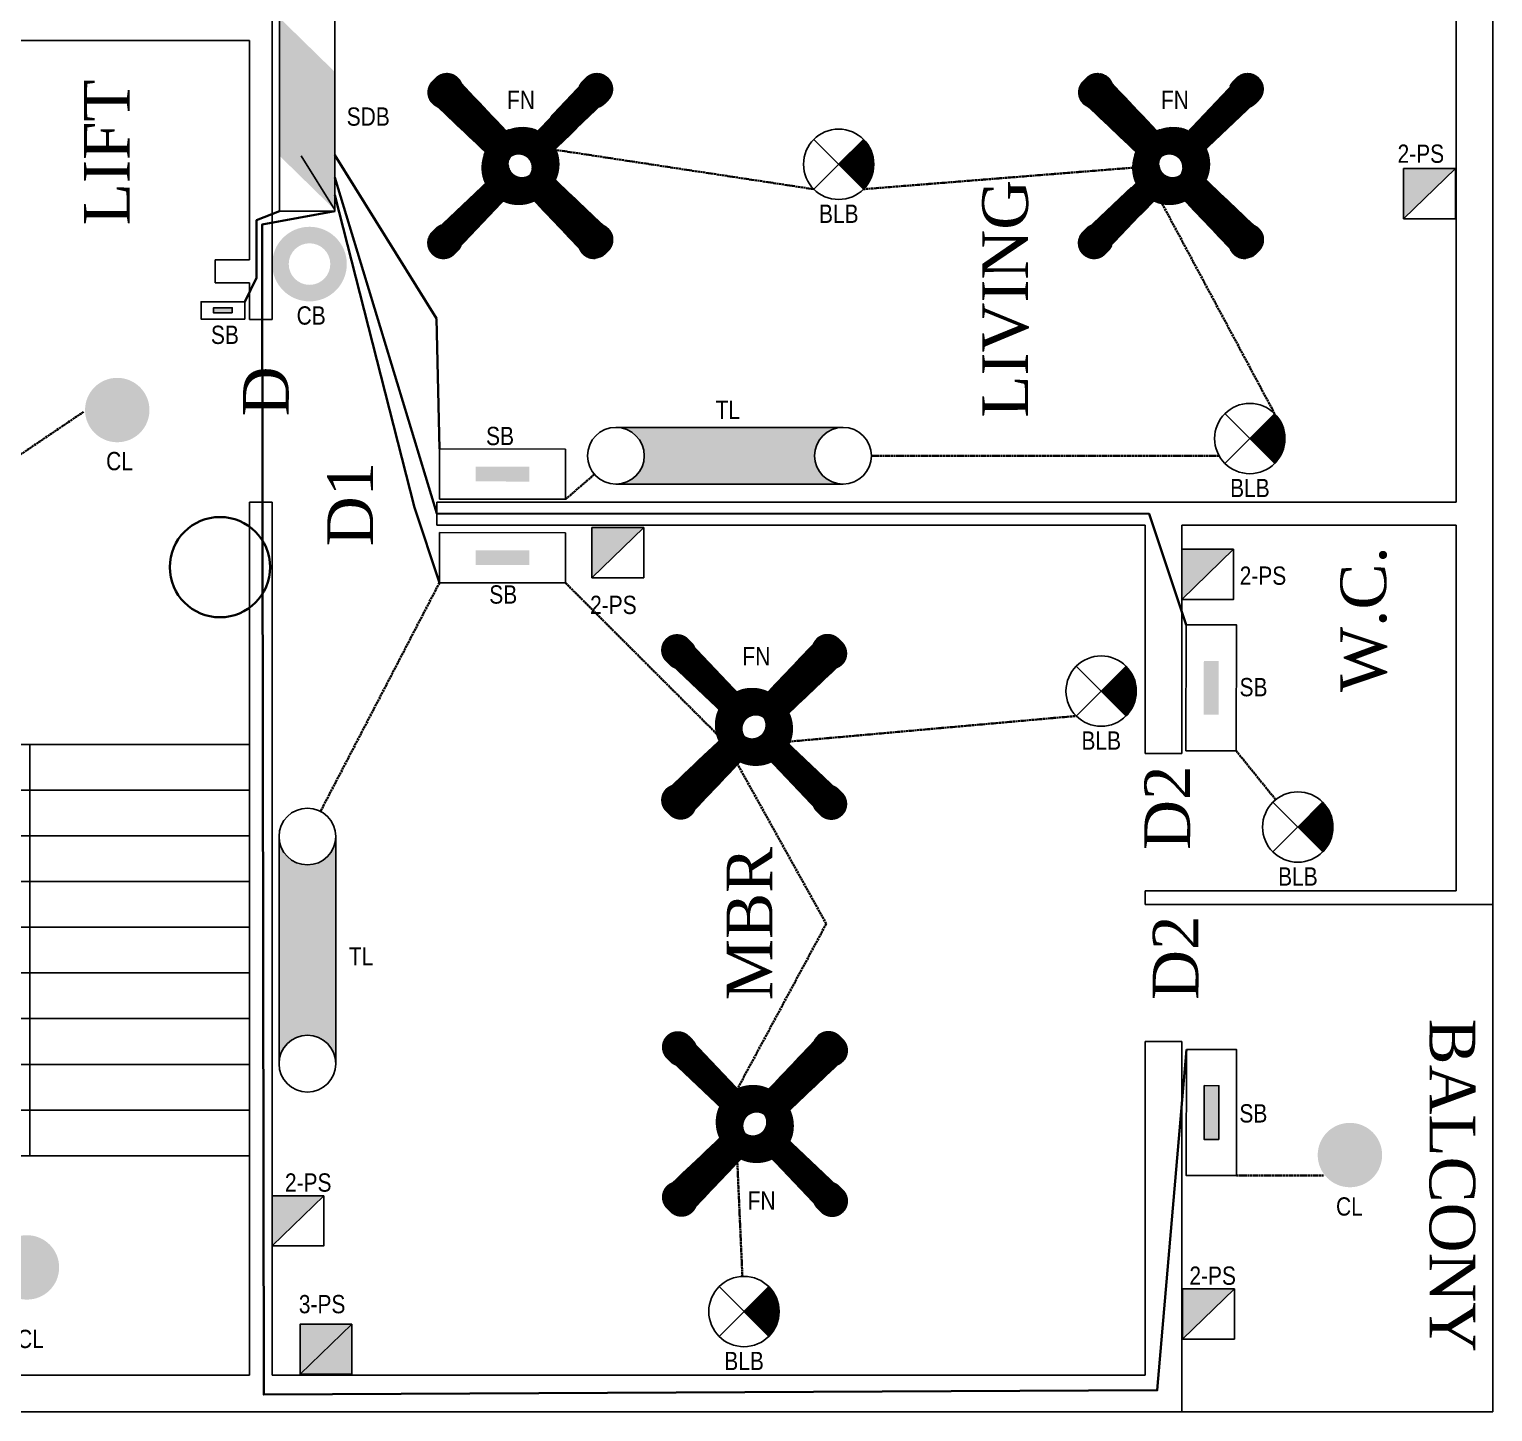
# Model space of a CAD drawing. Header units: inches. Extents: x 633521 to 2450508, y -834496 to 165976.
# Drawn here: x 2408972 to 2416976, y 145170 to 152732 of the extents above; entities that cross this region are included whole.
import ezdxf
from ezdxf.enums import TextEntityAlignment as Align

# ---------------------------------------------------------------- set-up
doc = ezdxf.new("R2010")
doc.units = ezdxf.units.IN
doc.header["$MEASUREMENT"] = 0
doc.linetypes.add('ACAD_ISO0 W100', pattern=[15, 12, -3])
doc.styles.get("Standard").update_dxf_attribs({"font": 'technic_.ttf'})

# ---------------------------------------------------------------- blocks, each defined once
blk = doc.blocks.new('D-LINK')
for p, q in [((4, 1), (-4, 1)), ((4, -1), (-4, -1))]:
    blk.add_line(p, q)
for centre in [(-4, 0), (4, 0)]:
    blk.add_circle(centre, 1)
blk = doc.blocks.new('D-LAMP')
for p, q in [((-1.77, -1.77), (1.77, 1.77)), ((-1.77, 1.77), (1.77, -1.77))]:
    blk.add_line(p, q)
blk.add_circle((0, 0), 2.5)
at = {"color": 2}
blk.add_attdef('INDICATOR-LAMP', text='', height=2.5, dxfattribs=at).set_placement((0, 4.69), align=Align.MIDDLE)

msp = doc.modelspace()

# ---------------------------------------------------------------- hatches: boundary and pattern name
at = {"true_color": 0x000000}
h = msp.add_hatch(color=18, dxfattribs=at)
h.dxf.hatch_style = 1
h.paths.add_polyline_path([(2410341.4, 152039.4), (2410642.6, 151744.9), (2410642.6, 152499.2), (2410341.4, 152793.7)])
at = {"lineweight": 211, "ltscale": 2, "true_color": 0x000000}
h = msp.add_hatch(dxfattribs=at)
h.set_pattern_fill('ANSI31', color=18, scale=1.161713, angle=90)
h.set_pattern_definition([(135, (2442856.255, 150624.8525), (-0.1026819143, -0.1026819143), [])])
h.paths.add_polyline_path([(2412102.5, 151651.5, -1.517242), (2411988.9, 151541.3), (2411737.6, 151806.2), (2411726.2, 151827.8), (2411728.5, 151843.7), (2411753.5, 151880.1), (2411704.6, 151929, 0.046825), (2411714.2, 151938.7), (2411765.4, 151887.5), (2411776.8, 151898.9), (2411796.7, 151911.9), (2411813.1, 151914.8), (2411837.6, 151902.8)])
h.paths.add_polyline_path([(2411987.5, 152426.4, -1.517242), (2412101.1, 152316.1), (2411836.2, 152064.9), (2411814.6, 152053.5), (2411798.7, 152055.8), (2411762.4, 152080.8), (2411713.5, 152031.9, 0.046825), (2411703.8, 152041.5), (2411755, 152092.7), (2411743.6, 152104.1), (2411730.5, 152124), (2411727.7, 152140.4), (2411739.7, 152164.9)])
h.paths.add_polyline_path([(2411477.6, 151902.8), (2411500.5, 151916.2), (2411516.4, 151914), (2411552.8, 151889), (2411601.7, 151937.8, 0.046825), (2411611.4, 151928.2), (2411560.2, 151877.1), (2411571.6, 151865.7), (2411584.6, 151845.8), (2411587.5, 151829.3), (2411577.6, 151806.2), (2411326.3, 151541.3, -1.517242), (2411212.7, 151651.5)])
h.paths.add_polyline_path([(2411575.5, 152164.9), (2411589, 152141.9), (2411586.7, 152126), (2411561.7, 152089.7), (2411610.5, 152040.8, 0.046825), (2411601, 152031.1), (2411549.8, 152082.3), (2411538.4, 152070.9), (2411518.5, 152057.8), (2411502, 152055), (2411478.9, 152064.9), (2411214, 152316.1, -1.517242), (2411327.7, 152426.4)])
h.paths.add_polyline_path([(2411473.6, 152069.9), (2411478.9, 152064.9), (2411502, 152055), (2411518.5, 152057.8), (2411538.4, 152070.9), (2411549.8, 152082.3), (2411601, 152031.1, 0.360399), (2411601.7, 151937.8), (2411552.8, 151889), (2411516.4, 151914), (2411500.5, 151916.2), (2411477.6, 151902.8), (2411473.9, 151899.3, -0.220758)])
h.paths.add_polyline_path([(2411798.7, 152055.8), (2411814.6, 152053.5), (2411836.2, 152064.9), (2411841.6, 152069.9, -0.220758), (2411841.3, 151899.3), (2411837.6, 151902.8), (2411813.1, 151914.8), (2411796.7, 151911.9), (2411776.8, 151898.9), (2411765.4, 151887.5), (2411714.2, 151938.7, 0.360399), (2411713.5, 152031.9), (2411762.4, 152080.8)])
h.paths.add_polyline_path([(2411704.6, 151929), (2411753.5, 151880.1), (2411728.5, 151843.7), (2411726.2, 151827.8), (2411737.6, 151806.2), (2411742.6, 151800.9, -0.219974), (2411572.5, 151800.9), (2411577.6, 151806.2), (2411587.5, 151829.3), (2411584.6, 151845.8), (2411571.6, 151865.7), (2411560.2, 151877.1), (2411611.4, 151928.2, 0.17276), (2411657.6, 151911.8, 0.176641)])
h.paths.add_polyline_path([(2411743.2, 152168.6), (2411739.7, 152164.9), (2411727.7, 152140.4), (2411730.5, 152124), (2411743.6, 152104.1), (2411755, 152092.7), (2411703.8, 152041.5, 0.17276), (2411657.6, 152058, 0.176641), (2411610.5, 152040.8), (2411561.7, 152089.7), (2411586.7, 152126), (2411589, 152141.9), (2411575.5, 152164.9), (2411572, 152168.6, -0.221537)])
h = msp.add_hatch(dxfattribs=at)
h.set_pattern_fill('ANSI31', color=18, scale=1.161713, angle=90)
h.set_pattern_definition([(135, (2439297.755, 150624.8525), (-0.1026819143, -0.1026819143), [])])
h.paths.add_polyline_path([(2415661, 151651.5, -1.517242), (2415547.4, 151541.3), (2415296.1, 151806.2), (2415284.7, 151827.8), (2415287, 151843.7), (2415312, 151880.1), (2415263.1, 151929, 0.046825), (2415272.7, 151938.7), (2415323.9, 151887.5), (2415335.3, 151898.9), (2415355.2, 151911.9), (2415371.6, 151914.8), (2415396.1, 151902.8)])
h.paths.add_polyline_path([(2415546, 152426.4, -1.517242), (2415659.6, 152316.1), (2415394.7, 152064.9), (2415373.1, 152053.5), (2415357.2, 152055.8), (2415320.9, 152080.8), (2415272, 152031.9, 0.046825), (2415262.3, 152041.5), (2415313.5, 152092.7), (2415302.1, 152104.1), (2415289, 152124), (2415286.2, 152140.4), (2415298.2, 152164.9)])
h.paths.add_polyline_path([(2415036.1, 151902.8), (2415059, 151916.2), (2415074.9, 151914), (2415111.3, 151889), (2415160.2, 151937.8, 0.046825), (2415169.9, 151928.2), (2415118.7, 151877.1), (2415130.1, 151865.7), (2415143.1, 151845.8), (2415146, 151829.3), (2415136.1, 151806.2), (2414884.8, 151541.3, -1.517242), (2414771.2, 151651.5)])
h.paths.add_polyline_path([(2415134, 152164.9), (2415147.5, 152141.9), (2415145.2, 152126), (2415120.2, 152089.7), (2415169, 152040.8, 0.046825), (2415159.5, 152031.1), (2415108.3, 152082.3), (2415096.9, 152070.9), (2415077, 152057.8), (2415060.5, 152055), (2415037.4, 152064.9), (2414772.5, 152316.1, -1.517242), (2414886.2, 152426.4)])
h.paths.add_polyline_path([(2415032.1, 152069.9), (2415037.4, 152064.9), (2415060.5, 152055), (2415077, 152057.8), (2415096.9, 152070.9), (2415108.3, 152082.3), (2415159.5, 152031.1, 0.360399), (2415160.2, 151937.8), (2415111.3, 151889), (2415074.9, 151914), (2415059, 151916.2), (2415036.1, 151902.8), (2415032.4, 151899.3, -0.220758)])
h.paths.add_polyline_path([(2415357.2, 152055.8), (2415373.1, 152053.5), (2415394.7, 152064.9), (2415400.1, 152069.9, -0.220758), (2415399.8, 151899.3), (2415396.1, 151902.8), (2415371.6, 151914.8), (2415355.2, 151911.9), (2415335.3, 151898.9), (2415323.9, 151887.5), (2415272.7, 151938.7, 0.360399), (2415272, 152031.9), (2415320.9, 152080.8)])
h.paths.add_polyline_path([(2415263.1, 151929), (2415312, 151880.1), (2415287, 151843.7), (2415284.7, 151827.8), (2415296.1, 151806.2), (2415301.1, 151800.9, -0.219974), (2415131, 151800.9), (2415136.1, 151806.2), (2415146, 151829.3), (2415143.1, 151845.8), (2415130.1, 151865.7), (2415118.7, 151877.1), (2415169.9, 151928.2, 0.17276), (2415216.1, 151911.8, 0.176641)])
h.paths.add_polyline_path([(2415301.7, 152168.6), (2415298.2, 152164.9), (2415286.2, 152140.4), (2415289, 152124), (2415302.1, 152104.1), (2415313.5, 152092.7), (2415262.3, 152041.5, 0.17276), (2415216.1, 152058, 0.176641), (2415169, 152040.8), (2415120.2, 152089.7), (2415145.2, 152126), (2415147.5, 152141.9), (2415134, 152164.9), (2415130.5, 152168.6, -0.221537)])
at = {"true_color": 0x000000}
h = msp.add_hatch(dxfattribs=at)
h.set_pattern_fill('ANSI31', color=18)
h.set_pattern_definition([(45, (77681.43466, 86583.57226), (-0.088388347648, 0.088388347648), [])])
h.paths.add_polyline_path([(2413591.1, 151993.3, 0.198912), (2413534.7, 152129.3), (2413398.7, 151993.3), (2413534.7, 151857.3, 0.198912)])
at = {"true_color": 0xed1f24}
h = msp.add_hatch(color=240, dxfattribs=at)
h.dxf.hatch_style = 1
h.paths.add_polyline_path([(2416771.5, 151969.7), (2416488.5, 151969.7), (2416488.5, 151695.2)])
at = {"true_color": 0x000000}
h = msp.add_hatch(color=18, dxfattribs=at)
h.dxf.hatch_style = 1
h.paths.add_polyline_path([(2408385.6, 151431.2), (2408385.3, 151431.3), (2408357.6, 151437.1), (2408342.2, 151440.4), (2408334.3, 151442), (2408326.4, 151443.7), (2408311, 151446.9), (2408283, 151452.8, 0.828885)], flags=0)
h.paths.add_polyline_path([(2408287.1, 151472.2), (2408287.2, 151472.2), (2408315.1, 151466.3), (2408330.5, 151463.1), (2408338.4, 151461.4), (2408346.3, 151459.7), (2408361.7, 151456.5), (2408389.7, 151450.6, 0.828885)], flags=0)
h.paths.add_polyline_path([(2408132.4, 151451.7, 1), (2408540.3, 151451.7, 1)])
h.paths.add_polyline_path([(2408450, 151451.7, -1), (2408222.7, 151451.7, -1)], flags=16)
h.paths.add_polyline_path([(2408394.9, 151449.5), (2408392.9, 151439.8), (2408390.8, 151430.1), (2408385.6, 151431.2, -0.828885), (2408283, 151452.8), (2408277.8, 151453.9), (2408279.8, 151463.6), (2408281.9, 151473.3), (2408287.1, 151472.2, -0.828885), (2408389.7, 151450.6)], flags=0)
h.paths.add_polyline_path([(2408361.7, 151456.5), (2408359.6, 151446.8), (2408357.6, 151437.1), (2408342.2, 151440.4), (2408334.3, 151442), (2408326.4, 151443.7), (2408311, 151446.9), (2408313.1, 151456.6), (2408315.1, 151466.3), (2408330.5, 151463.1), (2408338.4, 151461.4), (2408346.3, 151459.7)], flags=0)
h.paths.add_polyline_path([(2410554.1, 151427.2), (2410553.8, 151427.2), (2410526.1, 151433.1), (2410510.7, 151436.3), (2410502.8, 151438), (2410494.9, 151439.6), (2410479.5, 151442.9), (2410451.5, 151448.7, 0.828885)], flags=0)
h.paths.add_polyline_path([(2410455.6, 151468.1), (2410455.7, 151468.1), (2410483.6, 151462.2), (2410499, 151459), (2410506.9, 151457.3), (2410514.8, 151455.7), (2410530.2, 151452.4), (2410558.2, 151446.6, 0.828885)], flags=0)
h.paths.add_polyline_path([(2410300.9, 151447.6, 1), (2410708.8, 151447.6, 1)])
h.paths.add_polyline_path([(2410618.5, 151447.6, -1), (2410391.2, 151447.6, -1)], flags=16)
h.paths.add_polyline_path([(2410563.4, 151445.5), (2410561.4, 151435.8), (2410559.3, 151426.1), (2410554.1, 151427.2, -0.828885), (2410451.5, 151448.7), (2410446.3, 151449.8), (2410448.3, 151459.5), (2410450.4, 151469.2), (2410455.6, 151468.1, -0.828885), (2410558.2, 151446.6)], flags=0)
h.paths.add_polyline_path([(2410530.2, 151452.4), (2410528.1, 151442.8), (2410526.1, 151433.1), (2410510.7, 151436.3), (2410502.8, 151438), (2410494.9, 151439.6), (2410479.5, 151442.9), (2410481.6, 151452.5), (2410483.6, 151462.2), (2410499, 151459), (2410506.9, 151457.3), (2410514.8, 151455.7)], flags=0)
h = msp.add_hatch(color=18, dxfattribs=at)
h.dxf.hatch_style = 1
h.paths.add_polyline_path([(2410081.9, 151180.2), (2409979.9, 151180.2), (2409979.9, 151208.3), (2410081.9, 151208.3)])
at = {"lineweight": 211, "true_color": 0xf8d731}
for points in [[(2409277.2, 150649.1, 1), (2409629.5, 150649.1, 1)], [(2416018.7, 146574.1, 1), (2416371, 146574.1, 1)], [(2408783.2, 145959.6, 1), (2409135.5, 145959.6, 1)]]:
    msp.add_hatch(color=40, dxfattribs=at).paths.add_polyline_path(points)
at = {"lineweight": 211, "true_color": 0x000000}
h = msp.add_hatch(color=18, dxfattribs=at)
h.dxf.hatch_style = 1
h.paths.add_polyline_path([(2413422.8, 150243.7, -0.414214), (2413267.5, 150399, -0.414214), (2413422.8, 150554.3), (2412180.2, 150554.3, -0.414214), (2412335.6, 150399, -0.414214), (2412180.2, 150243.7)])
h = msp.add_hatch(color=18, dxfattribs=at)
h.dxf.hatch_style = 1
h.paths.add_polyline_path([(2412180.2, 150554.3, -0.414214), (2412335.6, 150399, -0.414214), (2412180.2, 150243.7), (2413422.8, 150243.7, -0.414214), (2413267.5, 150399, -0.414214), (2413422.8, 150554.3)])
at = {"true_color": 0x000000}
h = msp.add_hatch(dxfattribs=at)
h.set_pattern_fill('ANSI31', color=18)
h.set_pattern_definition([(45, (79929.93466, 85083.57226), (-0.088388347648, 0.088388347648), [])])
h.paths.add_polyline_path([(2415839.6, 150493.3, 0.198912), (2415783.2, 150629.3), (2415647.2, 150493.3), (2415783.2, 150357.3, 0.198912)])
h = msp.add_hatch(color=18, dxfattribs=at)
h.dxf.hatch_style = 1
h.paths.add_polyline_path([(2411707.9, 150339), (2411413.6, 150339.5), (2411413.5, 150258.6), (2411707.7, 150258.1)])
at = {"true_color": 0xed1f24}
h = msp.add_hatch(color=240, dxfattribs=at)
h.dxf.hatch_style = 1
h.paths.add_polyline_path([(2412332.5, 150006.7), (2412049.5, 150006.7), (2412049.5, 149732.2)])
at = {"true_color": 0x000000}
h = msp.add_hatch(color=18, dxfattribs=at)
h.dxf.hatch_style = 1
h.paths.add_polyline_path([(2411707.9, 149881.7), (2411413.6, 149882.2), (2411413.5, 149801.3), (2411707.7, 149800.7)])
at = {"true_color": 0xed1f24}
h = msp.add_hatch(color=240, dxfattribs=at)
h.dxf.hatch_style = 1
h.paths.add_polyline_path([(2415558.5, 149888), (2415275.5, 149888), (2415275.5, 149613.5)])
at = {"lineweight": 211, "ltscale": 2, "true_color": 0x000000}
h = msp.add_hatch(dxfattribs=at)
h.set_pattern_fill('ANSI31', color=18, scale=1.161713)
h.set_pattern_definition([(45, (2403655.29702, 112479.94596), (-0.1026819143, 0.1026819143), [])])
h.paths.add_polyline_path([(2413269.8, 149361.9, -1.517242), (2413380, 149248.3), (2413115.1, 148997), (2413093.5, 148985.7), (2413077.6, 148987.9), (2413041.2, 149012.9), (2412992.4, 148964.1, 0.046825), (2412982.6, 148973.7), (2413033.8, 149024.8), (2413022.5, 149036.2), (2413009.4, 149056.1), (2413006.6, 149072.6), (2413018.5, 149097)])
h.paths.add_polyline_path([(2412495, 149246.9, -1.517242), (2412605.2, 149360.6), (2412856.4, 149095.7), (2412867.8, 149074.1), (2412865.5, 149058.2), (2412840.6, 149021.8), (2412889.4, 148972.9, 0.046825), (2412879.8, 148963.2), (2412828.6, 149014.4), (2412817.3, 149003), (2412797.4, 148990), (2412780.9, 148987.1), (2412756.5, 148999.1)])
h.paths.add_polyline_path([(2413018.5, 148737), (2413005.1, 148760), (2413007.3, 148775.9), (2413032.3, 148812.2), (2412983.5, 148861.1, 0.046825), (2412993.1, 148870.8), (2413044.3, 148819.6), (2413055.6, 148831), (2413075.5, 148844.1), (2413092, 148846.9), (2413115.1, 148837), (2413380, 148585.8, -1.517242), (2413269.8, 148472.1)])
h.paths.add_polyline_path([(2412756.5, 148834.9), (2412779.4, 148848.4), (2412795.3, 148846.1), (2412831.7, 148821.1), (2412880.5, 148870, 0.046825), (2412890.2, 148860.4), (2412839.1, 148809.2), (2412850.4, 148797.8), (2412863.5, 148777.9), (2412866.3, 148761.5), (2412856.4, 148738.4), (2412605.2, 148473.5, -1.517242), (2412495, 148587.1)])
h.paths.add_polyline_path([(2412851.4, 148733), (2412856.4, 148738.4), (2412866.3, 148761.5), (2412863.5, 148777.9), (2412850.4, 148797.8), (2412839.1, 148809.2), (2412890.2, 148860.4, 0.360399), (2412983.5, 148861.1), (2413032.3, 148812.2), (2413007.3, 148775.9), (2413005.1, 148760), (2413018.5, 148737), (2413022, 148733.3, -0.220758)])
h.paths.add_polyline_path([(2412865.5, 149058.2), (2412867.8, 149074.1), (2412856.4, 149095.7), (2412851.4, 149101, -0.220758), (2413022, 149100.7), (2413018.5, 149097), (2413006.6, 149072.6), (2413009.4, 149056.1), (2413022.5, 149036.2), (2413033.8, 149024.8), (2412982.6, 148973.7, 0.360399), (2412889.4, 148972.9), (2412840.6, 149021.8)])
h.paths.add_polyline_path([(2412992.4, 148964.1), (2413041.2, 149012.9), (2413077.6, 148987.9), (2413093.5, 148985.7), (2413115.1, 148997), (2413120.4, 149002.1, -0.219974), (2413120.4, 148832), (2413115.1, 148837), (2413092, 148846.9), (2413075.5, 148844.1), (2413055.6, 148831), (2413044.3, 148819.6), (2412993.1, 148870.8, 0.17276), (2413009.5, 148917, 0.176641)])
h.paths.add_polyline_path([(2412752.7, 149002.6), (2412756.5, 148999.1), (2412780.9, 148987.1), (2412797.4, 148990), (2412817.3, 149003), (2412828.6, 149014.4), (2412879.8, 148963.2, 0.17276), (2412863.4, 148917, 0.176641), (2412880.5, 148870), (2412831.7, 148821.1), (2412795.3, 148846.1), (2412779.4, 148848.4), (2412756.5, 148834.9), (2412752.7, 148831.4, -0.221537)])
at = {"true_color": 0x000000}
h = msp.add_hatch(color=18, dxfattribs=at)
h.dxf.hatch_style = 1
h.paths.add_polyline_path([(2415395.9, 149277.4), (2415395.3, 148983.1), (2415476.2, 148983), (2415476.8, 149277.2)])
h = msp.add_hatch(dxfattribs=at)
h.set_pattern_fill('ANSI31', color=18)
h.set_pattern_definition([(45, (79116.93466, 83702.07226), (-0.088388347648, 0.088388347648), [])])
h.paths.add_polyline_path([(2415026.6, 149111.8, 0.198912), (2414970.2, 149247.8), (2414834.2, 149111.8), (2414970.2, 148975.8, 0.198912)])
h = msp.add_hatch(dxfattribs=at)
h.set_pattern_fill('ANSI31', color=18)
h.set_pattern_definition([(45, (80192.43466, 82958.57226), (-0.088388347648, 0.088388347648), [])])
h.paths.add_polyline_path([(2416102.1, 148368.3, 0.198912), (2416045.7, 148504.3), (2415909.7, 148368.3), (2416045.7, 148232.3, 0.198912)])
at = {"lineweight": 211, "true_color": 0x000000}
h = msp.add_hatch(color=18, dxfattribs=at)
h.dxf.hatch_style = 1
h.paths.add_polyline_path([(2410338.1, 147073.9, -1), (2410648.7, 147073.9), (2410648.7, 148316.5, -1), (2410338.1, 148316.5)])
h = msp.add_hatch(color=18, dxfattribs=at)
h.dxf.hatch_style = 1
h.paths.add_polyline_path([(2410648.7, 148316.5, -1), (2410338.1, 148316.5), (2410338.1, 147073.9, -1), (2410648.7, 147073.9)])
at = {"lineweight": 211, "ltscale": 2, "true_color": 0x000000}
h = msp.add_hatch(dxfattribs=at)
h.set_pattern_fill('ANSI31', color=18, scale=1.161713)
h.set_pattern_definition([(45, (2403650.77737, 110307.94501), (-0.1026819143, 0.1026819143), [])])
h.paths.add_polyline_path([(2413274.3, 147189.9, -1.517242), (2413384.5, 147076.3), (2413119.6, 146825), (2413098, 146813.6), (2413082.1, 146815.9), (2413045.7, 146840.9), (2412996.9, 146792.1, 0.046825), (2412987.2, 146801.6), (2413038.4, 146852.8), (2413027, 146864.2), (2413013.9, 146884.1), (2413011.1, 146900.6), (2413023, 146925)])
h.paths.add_polyline_path([(2412499.5, 147074.9, -1.517242), (2412609.7, 147188.6), (2412861, 146923.7), (2412872.3, 146902.1), (2412870.1, 146886.2), (2412845.1, 146849.8), (2412893.9, 146800.9, 0.046825), (2412884.3, 146791.2), (2412833.1, 146842.4), (2412821.8, 146831), (2412801.9, 146818), (2412785.4, 146815.1), (2412761, 146827.1)])
h.paths.add_polyline_path([(2413023, 146565), (2413009.6, 146588), (2413011.9, 146603.9), (2413036.9, 146640.2), (2412988, 146689.1, 0.046825), (2412997.6, 146698.8), (2413048.8, 146647.6), (2413060.1, 146659), (2413080, 146672.1), (2413096.5, 146674.9), (2413119.6, 146665), (2413384.5, 146413.8, -1.517242), (2413274.3, 146300.1)])
h.paths.add_polyline_path([(2412761, 146662.9), (2412783.9, 146676.4), (2412799.8, 146674.1), (2412836.2, 146649.1), (2412885, 146698, 0.046825), (2412894.8, 146688.4), (2412843.6, 146637.2), (2412854.9, 146625.8), (2412868, 146605.9), (2412870.8, 146589.5), (2412861, 146566.4), (2412609.7, 146301.5, -1.517242), (2412499.5, 146415.1)])
h.paths.add_polyline_path([(2412855.9, 146561), (2412861, 146566.4), (2412870.8, 146589.5), (2412868, 146605.9), (2412854.9, 146625.8), (2412843.6, 146637.2), (2412894.8, 146688.4, 0.360399), (2412988, 146689.1), (2413036.9, 146640.2), (2413011.9, 146603.9), (2413009.6, 146588), (2413023, 146565), (2413026.6, 146561.3, -0.220758)])
h.paths.add_polyline_path([(2412870.1, 146886.2), (2412872.3, 146902.1), (2412861, 146923.7), (2412855.9, 146929, -0.220758), (2413026.6, 146928.7), (2413023, 146925), (2413011.1, 146900.6), (2413013.9, 146884.1), (2413027, 146864.2), (2413038.4, 146852.8), (2412987.2, 146801.6, 0.360399), (2412893.9, 146800.9), (2412845.1, 146849.8)])
h.paths.add_polyline_path([(2412996.9, 146792.1), (2413045.7, 146840.9), (2413082.1, 146815.9), (2413098, 146813.6), (2413119.6, 146825), (2413124.9, 146830.1, -0.219974), (2413124.9, 146660), (2413119.6, 146665), (2413096.5, 146674.9), (2413080, 146672.1), (2413060.1, 146659), (2413048.8, 146647.6), (2412997.6, 146698.8, 0.17276), (2413014, 146745, 0.176641)])
h.paths.add_polyline_path([(2412757.2, 146830.6), (2412761, 146827.1), (2412785.4, 146815.1), (2412801.9, 146818), (2412821.8, 146831), (2412833.1, 146842.4), (2412884.3, 146791.2, 0.17276), (2412867.9, 146745, 0.176641), (2412885, 146698), (2412836.2, 146649.1), (2412799.8, 146674.1), (2412783.9, 146676.4), (2412761, 146662.9), (2412757.2, 146659.4, -0.221537)])
at = {"true_color": 0x000000}
h = msp.add_hatch(color=18, dxfattribs=at)
h.dxf.hatch_style = 1
h.paths.add_polyline_path([(2415397.4, 146953.7), (2415396.9, 146659.4), (2415477.8, 146659.3), (2415478.3, 146953.5)])
at = {"true_color": 0xed1f24}
h = msp.add_hatch(color=240, dxfattribs=at)
h.dxf.hatch_style = 1
h.paths.add_polyline_path([(2410583, 146351.2), (2410300, 146351.2), (2410300, 146076.7)])
at = {"true_color": 0x000000}
h = msp.add_hatch(dxfattribs=at)
h.set_pattern_fill('ANSI31', color=18)
h.set_pattern_definition([(45, (77163.43466, 80308.57226), (-0.088388347648, 0.088388347648), [])])
h.paths.add_polyline_path([(2413073.1, 145718.3, 0.198912), (2413016.7, 145854.3), (2412880.7, 145718.3), (2413016.7, 145582.3, 0.198912)])
at = {"true_color": 0xed1f24}
h = msp.add_hatch(color=240, dxfattribs=at)
h.dxf.hatch_style = 1
h.paths.add_polyline_path([(2415563, 145841.7), (2415280, 145841.7), (2415280, 145567.2)])
h = msp.add_hatch(color=240, dxfattribs=at)
h.dxf.hatch_style = 1
h.paths.add_polyline_path([(2410737, 145649.5), (2410454, 145649.5), (2410454, 145375)])
at = {"true_color": 0x642165}
h = msp.add_hatch(color=219, dxfattribs=at)
h.dxf.hatch_style = 1
h.paths.add_polyline_path([(2410737, 145649.5), (2410454, 145375), (2410737, 145375)])
at = {"true_color": 0x000000}
h = msp.add_hatch(color=18, dxfattribs=at)
h.dxf.hatch_style = 1
h.paths.add_polyline_path([(2410454, 145375), (2410737, 145375), (2410737, 145649.5)])

# ---------------------------------------------------------------- linework, layer by layer
at = {"color": 18, "true_color": 0x000000}
for p, q in [((2416975.9, 145170.2), (2416975.9, 160170.2)), ((2416775.9, 150145.2), (2416775.9, 153820.2)), ((2410300.9, 152795.2), (2410300.9, 151145.2)), ((2408675.9, 152670.2), (2410175.9, 152670.2)), ((2410175.9, 151470.2), (2410175.9, 152670.2)), ((2410642.6, 151744.9), (2410458.4, 152039.4)), ((2416771.5, 151969.7), (2416488.5, 151695.2)), ((2409988.4, 151470.2), (2410175.9, 151470.2)), ((2409988.4, 151470.2), (2409988.4, 151345.2)), ((2409988.4, 151345.2), (2410175.9, 151345.2)), ((2410175.9, 151145.2), (2410175.9, 151345.2)), ((2410300.9, 151145.2), (2410175.9, 151145.2)), ((2410175.9, 150145.2), (2410300.9, 150145.2)), ((2410175.9, 145370.2), (2410175.9, 150145.2)), ((2410300.9, 150020.2), (2410300.9, 150145.2)), ((2411200.9, 150145.2), (2416775.9, 150145.2)), ((2411200.9, 150020.2), (2411200.9, 150145.2)), ((2410300.9, 145370.2), (2410300.9, 150020.2)), ((2411200.9, 150020.2), (2415075.9, 150020.2)), ((2412332.5, 150006.7), (2412049.5, 149732.2)), ((2415075.9, 148770.2), (2415075.9, 150020.2)), ((2415275.9, 150020.2), (2416775.9, 150020.2)), ((2415275.9, 148770.2), (2415275.9, 150020.2)), ((2416775.9, 148020.2), (2416775.9, 150020.2)), ((2415558.5, 149888), (2415275.5, 149613.5)), ((2407775.9, 148820.2), (2410175.9, 148820.2)), ((2408975.9, 148820.2), (2408975.9, 146570.2)), ((2415275.9, 148770.2), (2415075.9, 148770.2)), ((2407775.9, 148570.2), (2410175.9, 148570.2)), ((2407775.9, 148320.2), (2410175.9, 148320.2)), ((2407775.9, 148070.2), (2410175.9, 148070.2)), ((2415075.9, 147945.2), (2415075.9, 148020.2)), ((2415275.9, 148020.2), (2415075.9, 148020.2)), ((2415275.9, 148020.2), (2416775.9, 148020.2)), ((2415275.9, 147945.2), (2415075.9, 147945.2)), ((2415275.9, 147945.2), (2416975.9, 147945.2)), ((2407775.9, 147820.2), (2410175.9, 147820.2)), ((2407775.9, 147570.2), (2410175.9, 147570.2)), ((2407775.9, 147320.2), (2410175.9, 147320.2)), ((2415075.9, 145370.2), (2415075.9, 147195.2)), ((2415275.9, 147195.2), (2415075.9, 147195.2)), ((2415275.9, 145170.2), (2415275.9, 147195.2)), ((2407775.9, 147070.2), (2410175.9, 147070.2)), ((2407775.9, 146820.2), (2410175.9, 146820.2)), ((2407775.9, 146570.2), (2410175.9, 146570.2)), ((2410583, 146351.2), (2410300, 146076.7)), ((2415563, 145841.7), (2415280, 145567.2)), ((2410737, 145649.5), (2410454, 145375)), ((2407775.9, 145370.2), (2410175.9, 145370.2)), ((2410300.9, 145370.2), (2415075.9, 145370.2)), ((2400975.9, 145170.2), (2416975.9, 145170.2))]:
    msp.add_line(p, q, dxfattribs=at)
for points in [[(2410341.4, 152793.7), (2410642.6, 152793.7), (2410642.6, 151736.2), (2410341.4, 151736.2)], [(2416771.5, 151969.7), (2416488.5, 151969.7), (2416488.5, 151695.2), (2416771.5, 151695.2)], [(2410150.4, 151146.7), (2409911.4, 151146.7), (2409911.4, 151241.8), (2410150.4, 151241.8)], [(2410081.9, 151180.2), (2409979.9, 151180.2), (2409979.9, 151208.3), (2410081.9, 151208.3)], [(2411905.6, 150435.3), (2411216.3, 150436.6), (2411215.8, 150162.3), (2411905, 150161)], [(2412332.5, 150006.7), (2412049.5, 150006.7), (2412049.5, 149732.2), (2412332.5, 149732.2)], [(2411905.6, 149978), (2411216.3, 149979.3), (2411215.8, 149704.9), (2411905, 149703.6)], [(2415558.5, 149888), (2415275.5, 149888), (2415275.5, 149613.5), (2415558.5, 149613.5)], [(2415299.5, 149475.1), (2415298.2, 148785.8), (2415572.6, 148785.3), (2415573.9, 149474.5)], [(2415301.1, 147151.4), (2415299.8, 146462.1), (2415574.1, 146461.6), (2415575.4, 147150.8)], [(2415397.4, 146953.7), (2415396.9, 146659.4), (2415477.8, 146659.3), (2415478.3, 146953.5)], [(2410583, 146351.2), (2410300, 146351.2), (2410300, 146076.7), (2410583, 146076.7)], [(2415563, 145841.7), (2415280, 145841.7), (2415280, 145567.2), (2415563, 145567.2)], [(2410737, 145649.5), (2410454, 145649.5), (2410454, 145375), (2410737, 145375)]]:
    msp.add_lwpolyline(points, close=True, dxfattribs=at)
at = {"color": 152, "linetype": 'ACAD_ISO0 W100', "lineweight": 30, "true_color": 0x2776bb}
for points in [[(2413262.7, 151857.3), (2411826.6, 152076)], [(2415038.7, 151977.2), (2413534.7, 151857.3)], [(2415783.2, 150629.3), (2415151.3, 151808.4)], [(2409269.3, 150639.5), (2408070.6, 149827.8)], [(2413578.2, 150399), (2415479.6, 150399)], [(2411905, 150161), (2412062.7, 150297.4)], [(2411215.8, 149704.9), (2410565.1, 148454.3)], [(2411905, 149703.6), (2412745.9, 148863.7)], [(2413110.4, 148834), (2414698.2, 148975.8)], [(2412836.7, 148728.9), (2413330.9, 147838.7), (2412836.7, 146920.7)], [(2415572.6, 148785.3), (2415788.8, 148517.9)], [(2412843.9, 146547.8), (2412872.2, 145910.4)], [(2415574.1, 146461.6), (2416054.9, 146461.6)]]:
    msp.add_lwpolyline(points, dxfattribs=at)
at = {"color": 240, "lineweight": 30, "true_color": 0xed1f24}
for points in [[(2410642.6, 152043.3), (2411199.3, 151149.3), (2411216.3, 150436.6)], [(2415299.5, 149475.1), (2415097.8, 150080.6), (2411200.9, 150082.7), (2410642.6, 151920.8)], [(2411215.8, 149704.9), (2411078.6, 150116.8), (2410642.6, 151823.7)], [(2410247.7, 150013.8), (2410245.5, 151663.8), (2410642.6, 151736.2)], [(2415301.1, 147151.4), (2415140.9, 145287.3), (2410254.1, 145263.8), (2410247.7, 150013.8)]]:
    msp.add_lwpolyline(points, dxfattribs=at)
at = {"color": 240, "linetype": 'ByBlock', "lineweight": 30, "true_color": 0xed1f24}
msp.add_lwpolyline([(2410150.4, 151241.8), (2410214.9, 151372), (2410214.9, 151687.9), (2410341.4, 151736.2)], dxfattribs=at)
at = {"color": 18, "lineweight": 30, "true_color": 0x000000}
msp.add_circle((2410014.8, 149789.8), 274.3, dxfattribs=at)

# ---------------------------------------------------------------- block references
at = {"color": 18, "true_color": 0x000000}
for name, p, xscale, yscale, zscale in [('D-LAMP', (2413398.7, 151993.3), -76.93321779330162, 76.93321779330162, 76.93321779330162), ('D-LAMP', (2415647.2, 150493.3), -76.93321779330162, 76.93321779330162, 76.93321779330162), ('D-LINK', (2412801.5, 150399), -155.3265515730612, 155.3265515730612, 155.3265515730612), ('D-LAMP', (2414834.2, 149111.8), -76.93321779330162, 76.93321779330162, 76.93321779330162), ('D-LAMP', (2415909.7, 148368.3), -76.93321779330162, 76.93321779330162, 76.93321779330162), ('D-LAMP', (2412880.7, 145718.3), -76.93321779330162, 76.93321779330162, 76.93321779330162)]:
    msp.add_blockref(name, p, dxfattribs=dict(at, xscale=xscale, yscale=yscale, zscale=zscale))
at = {"color": 18, "true_color": 0x000000, "xscale": 155.3265515730612, "yscale": 155.3265515730612, "zscale": 155.3265515730612, "rotation": 270}
msp.add_blockref('D-LINK', (2410493.4, 147695.2), dxfattribs=at)

# ---------------------------------------------------------------- texts
at = {"color": 18, "true_color": 0x000000, "char_height": 250, "width": 2657.208, "attachment_point": 1}
for s, insert, rotation in [('{\\fTimes New Roman|b0|i0|c0|p18;LIFT}', (2409271.1, 151660.3), 90.00709), ('{\\fTimes New Roman|b0|i0|c0|p18;LIVING}', (2414184, 150607.7), 90.00709), ('{\\fTimes New Roman|b0|i0|c0|p18;D}', (2410141.3, 150615.3), 90.00709), ('{\\fTimes New Roman|b0|i0|c0|p18;D1}', (2410602.1, 149904.6), 90.00709), ('{\\fTimes New Roman|b0|i0|c0|p18;W.C.}', (2416143, 149106.8), 90.00709), ('{\\fTimes New Roman|b0|i0|c0|p18;D2}', (2415070.9, 148243.5), 90.00709), ('{\\fTimes New Roman|b0|i0|c0|p18;MBR}', (2412785.8, 147420.7), 90.00709), ('{\\fTimes New Roman|b0|i0|c0|p18;D2}', (2415116.5, 147422.9), 90.00709), ('{\\fTimes New Roman|b0|i0|c0|p18;BALCONY}', (2416880.5, 147320.8), 270.00709)]:
    msp.add_mtext(s, dxfattribs=dict(at, insert=insert, rotation=rotation))
at = {"color": 18, "true_color": 0x000000, "char_height": 100, "attachment_point": 1}
for s, width, insert in [('{\\C256;FN}', 4737.5, (2411584.9, 152396)), ('{\\C256;FN}', 4737.5, (2415161.4, 152396)), ('{\\C256;SDB}', 4737.5, (2410708.3, 152304.4)), ('{\\C256;2-PS}', 4737.5, (2416455.4, 152101.4)), ('{\\C7;BLB}', 425.5, (2413291.2, 151772.8)), ('{\\C256;CB}', 4737.5, (2410434.4, 151216.4)), ('{\\C256;SB}', 4737.5, (2409965.7, 151110.7)), ('{\\C256;TL}', 4737.5, (2412725.5, 150700.5)), ('{\\C256;SB}', 4737.5, (2411470.5, 150557.2)), ('{\\C256;CL}', 4737.5, (2409392.4, 150420)), ('{\\C7;BLB}', 425.5, (2415539.7, 150272.8)), ('{\\C256;2-PS}', 4737.5, (2415591.9, 149793.4)), ('{\\C256;SB}', 4737.5, (2411487.9, 149690.3)), ('{\\C256;2-PS}', 4737.5, (2412039.4, 149633.4)), ('{\\C256;FN}', 4737.5, (2412872.4, 149352.5)), ('{\\C256;SB}', 4737.5, (2415591.2, 149183.6)), ('{\\C7;BLB}', 425.5, (2414726.7, 148891.3)), ('{\\C7;BLB}', 425.5, (2415802.2, 148147.8)), ('{\\C256;TL}', 4737.5, (2410719.9, 147711.1)), ('{\\C256;SB}', 4737.5, (2415590.4, 146852.2)), ('{\\C256;2-PS}', 4737.5, (2410370.4, 146473.9)), ('{\\C256;FN}', 4737.5, (2412900.9, 146375)), ('{\\C256;CL}', 4737.5, (2416118.9, 146343)), ('{\\C256;2-PS}', 4737.5, (2415316.9, 145964.4)), ('{\\C256;3-PS}', 4737.5, (2410446.4, 145808.8)), ('{\\C256;CL}', 4737.5, (2408905.4, 145618.5)), ('{\\C7;BLB}', 425.5, (2412773.2, 145497.8))]:
    msp.add_mtext_dynamic_manual_height_columns(s, width=width, gutter_width=1250, heights=[0], dxfattribs=dict(at, insert=insert))

doc.saveas('drawing.dxf')
